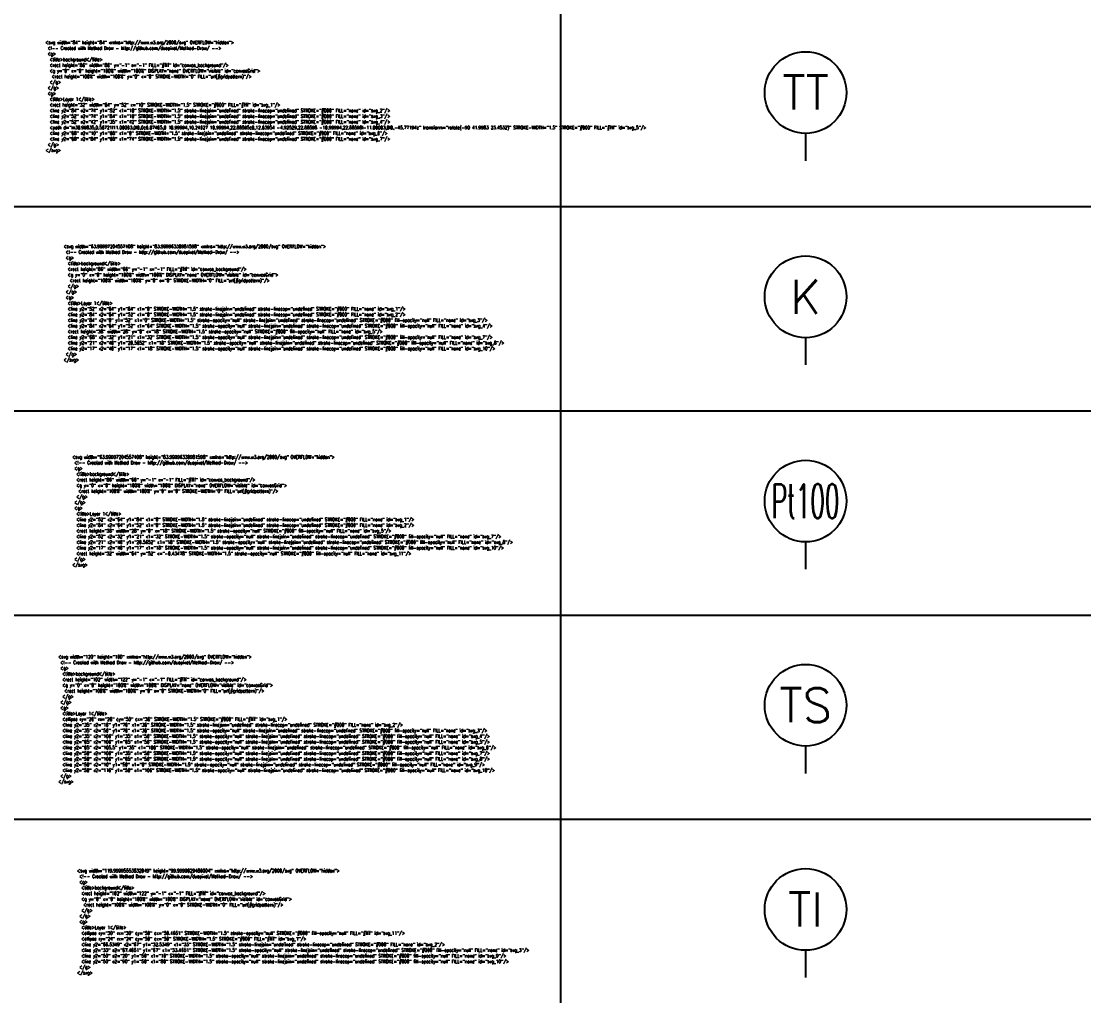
# Model space of a CAD drawing. Header units: millimetres. Extents: x 592 to 5868, y 122 to 2804.
# Drawn here: x 1809 to 2589, y 751 to 1467 of the extents above; entities that cross this region are included whole.
import ezdxf
from ezdxf.enums import TextEntityAlignment as Align

# ---------------------------------------------------------------- set-up
doc = ezdxf.new("R2010")
doc.units = ezdxf.units.MM
doc.styles.add('Romans', font='romans.shx', dxfattribs={"width": 0.75, "bigfont": 'fs1.shx'})

msp = doc.modelspace()

# ---------------------------------------------------------------- linework, layer by layer
at = {"lineweight": -3}
for p, q in [((2204.847, 2530.622), (2204.847, 130.738)), ((1004.84, 1330.675), (2204.847, 1330.675)), ((2204.847, 1330.675), (3404.884, 1330.675)), ((1004.84, 1180.683), (2204.847, 1180.683)), ((2204.847, 1180.683), (3404.884, 1180.683)), ((1004.84, 1030.691), (2204.847, 1030.691)), ((2204.847, 1030.691), (3404.884, 1030.691)), ((1004.84, 880.699), (2204.847, 880.699)), ((2204.847, 880.699), (3404.884, 880.699))]:
    msp.add_line(p, q, dxfattribs=at)
for p, q in [((2384.885, 1384.414), (2384.885, 1364.414)), ((2384.885, 1234.422), (2384.885, 1214.422)), ((2384.885, 1084.43), (2384.885, 1064.43)), ((2384.885, 934.438), (2384.885, 914.438)), ((2384.87, 784.446), (2384.87, 764.446))]:
    msp.add_line(p, q)
at = {"color": 7, "linetype": 'Continuous', "lineweight": -3}
for centre in [(2384.885, 1414.414), (2384.885, 1264.422), (2384.885, 1114.43), (2384.885, 964.438), (2384.87, 814.446)]:
    msp.add_circle(centre, 30, dxfattribs=at)

# ---------------------------------------------------------------- texts
at = {"color": 7, "linetype": 'Continuous', "lineweight": -3, "style": 'Romans'}
for s, p in [('TT', (2384.885, 1414.414)), ('K', (2384.885, 1264.422)), ('TS', (2384.885, 964.438)), ('TI', (2384.87, 814.446))]:
    msp.add_text(s, height=25, dxfattribs=at).set_placement(p, align=Align.MIDDLE)
at = {"color": 7, "linetype": 'Continuous', "lineweight": -3, "style": 'Romans', "width": 0.5}
msp.add_text('Pt100', height=25, dxfattribs=at).set_placement((2384.885, 1114.43), align=Align.MIDDLE)
at = {"char_height": 2.5, "attachment_point": 1, "style": 'Romans'}
for s, insert, width in [('<svg width="84" height="84" xmlns="http://www.w3.org/2000/svg" OVERFLOW="hidden">\\P <!-- Created with Method Draw - http://github.com/duopixel/Method-Draw/ -->\\P <g>\\P  <title>background</title>\\P  <rect height="86" width="86" y="-1" x="-1" FILL="#fff" id="canvas_background"/>\\P  <g y="0" x="0" height="100%" width="100%" DISPLAY="none" OVERFLOW="visible" id="canvasGrid">\\P   <rect height="100%" width="100%" y="0" x="0" STROKE-WIDTH="0" FILL="url(#gridpattern)"/>\\P  </g>\\P </g>\\P <g>\\P  <title>Layer 1</title>\\P  <rect height="32" width="64" y="52" x="10" STROKE-WIDTH="1.5" STROKE="#000" FILL="#fff" id="svg_1"/>\\P  <line y2="84" x2="74" y1="52" x1="10" STROKE-WIDTH="1.5" stroke-linejoin="undefined" stroke-linecap="undefined" STROKE="#000" FILL="none" id="svg_2"/>\\P  <line y2="52" x2="74" y1="84" x1="10" STROKE-WIDTH="1.5" stroke-linejoin="undefined" stroke-linecap="undefined" STROKE="#000" FILL="none" id="svg_3"/>\\P  <line y2="52" x2="42" y1="35" x1="42" STROKE-WIDTH="1.5" stroke-linejoin="undefined" stroke-linecap="undefined" STROKE="#000" FILL="none" id="svg_4"/>\\P  <path d="m30.99835,0.56721l11.00003,0l0,0c6.07465,0 10.99994,10.24627 10.99994,22.88595c0,12.63954 -4.92529,22.88598 -10.99994,22.88598l-11.00003,0l0,-45.77194z" transform="rotate(-90 41.9983 23.4532)" STROKE-WIDTH="1.5" STROKE="#000" FILL="#fff" id="svg_5"/>\\P  <line y2="68" x2="10" y1="68" x1="0" STROKE-WIDTH="1.5" stroke-linejoin="undefined" stroke-linecap="undefined" STROKE="#000" FILL="none" id="svg_6"/>\\P  <line y2="68" x2="84" y1="68" x1="74" STROKE-WIDTH="1.5" stroke-linejoin="undefined" stroke-linecap="undefined" STROKE="#000" FILL="none" id="svg_7"/>\\P </g>\\P</svg>', (1826.673, 1452.508), 441.3931), ('<svg width="63.99997204557408" height="83.99996330981598" xmlns="http://www.w3.org/2000/svg" OVERFLOW="hidden">\\P <!-- Created with Method Draw - http://github.com/duopixel/Method-Draw/ -->\\P <g>\\P  <title>background</title>\\P  <rect height="86" width="66" y="-1" x="-1" FILL="#fff" id="canvas_background"/>\\P  <g y="0" x="0" height="100%" width="100%" DISPLAY="none" OVERFLOW="visible" id="canvasGrid">\\P   <rect height="100%" width="100%" y="0" x="0" STROKE-WIDTH="0" FILL="url(#gridpattern)"/>\\P  </g>\\P </g>\\P <g>\\P  <title>Layer 1</title>\\P  <line y2="52" x2="64" y1="84" x1="0" STROKE-WIDTH="1.5" stroke-linejoin="undefined" stroke-linecap="undefined" STROKE="#000" FILL="none" id="svg_1"/>\\P  <line y2="84" x2="64" y1="52" x1="0" STROKE-WIDTH="1.5" stroke-linejoin="undefined" stroke-linecap="undefined" STROKE="#000" FILL="none" id="svg_2"/>\\P  <line y2="84" x2="0" y1="52" x1="0" STROKE-WIDTH="1.5" stroke-opacity="null" stroke-linejoin="undefined" stroke-linecap="undefined" STROKE="#000" fill-opacity="null" FILL="none" id="svg_3"/>\\P  <line y2="84" x2="64" y1="52" x1="64" STROKE-WIDTH="1.5" stroke-opacity="null" stroke-linejoin="undefined" stroke-linecap="undefined" STROKE="#000" fill-opacity="null" FILL="none" id="svg_4"/>\\P  <rect height="38" width="28" y="0" x="18" STROKE-WIDTH="1.5" stroke-opacity="null" STROKE="#000" fill-opacity="null" FILL="none" id="svg_5"/>\\P  <line y2="68" x2="32" y1="21" x1="32" STROKE-WIDTH="1.5" stroke-opacity="null" stroke-linejoin="undefined" stroke-linecap="undefined" STROKE="#000" fill-opacity="null" FILL="none" id="svg_7"/>\\P  <line y2="21" x2="46" y1="20.5652" x1="18" STROKE-WIDTH="1.5" stroke-opacity="null" stroke-linejoin="undefined" stroke-linecap="undefined" STROKE="#000" fill-opacity="null" FILL="none" id="svg_8"/>\\P  <line y2="17" x2="46" y1="17" x1="18" STROKE-WIDTH="1.5" stroke-opacity="null" stroke-linejoin="undefined" stroke-linecap="undefined" STROKE="#000" fill-opacity="null" FILL="none" id="svg_10"/>\\P </g>\\P</svg>', (1839.938, 1302.715), 326.15625), ('<svg width="63.99997204557408" height="83.99996330981598" xmlns="http://www.w3.org/2000/svg" OVERFLOW="hidden">\\P <!-- Created with Method Draw - http://github.com/duopixel/Method-Draw/ -->\\P <g>\\P  <title>background</title>\\P  <rect height="86" width="66" y="-1" x="-1" FILL="#fff" id="canvas_background"/>\\P  <g y="0" x="0" height="100%" width="100%" DISPLAY="none" OVERFLOW="visible" id="canvasGrid">\\P   <rect height="100%" width="100%" y="0" x="0" STROKE-WIDTH="0" FILL="url(#gridpattern)"/>\\P  </g>\\P </g>\\P <g>\\P  <title>Layer 1</title>\\P  <line y2="52" x2="64" y1="84" x1="0" STROKE-WIDTH="1.5" stroke-linejoin="undefined" stroke-linecap="undefined" STROKE="#000" FILL="none" id="svg_1"/>\\P  <line y2="84" x2="64" y1="52" x1="0" STROKE-WIDTH="1.5" stroke-linejoin="undefined" stroke-linecap="undefined" STROKE="#000" FILL="none" id="svg_2"/>\\P  <rect height="38" width="28" y="0" x="18" STROKE-WIDTH="1.5" stroke-opacity="null" STROKE="#000" fill-opacity="null" FILL="none" id="svg_5"/>\\P  <line y2="52" x2="32" y1="21" x1="32" STROKE-WIDTH="1.5" stroke-opacity="null" stroke-linejoin="undefined" stroke-linecap="undefined" STROKE="#000" fill-opacity="null" FILL="none" id="svg_7"/>\\P  <line y2="21" x2="46" y1="20.5652" x1="18" STROKE-WIDTH="1.5" stroke-opacity="null" stroke-linejoin="undefined" stroke-linecap="undefined" STROKE="#000" fill-opacity="null" FILL="none" id="svg_8"/>\\P  <line y2="17" x2="46" y1="17" x1="18" STROKE-WIDTH="1.5" stroke-opacity="null" stroke-linejoin="undefined" stroke-linecap="undefined" STROKE="#000" fill-opacity="null" FILL="none" id="svg_10"/>\\P  <rect height="32" width="64" y="52" x="-0.43478" STROKE-WIDTH="1.5" stroke-opacity="null" STROKE="#000" fill-opacity="null" FILL="none" id="svg_11"/>\\P </g>\\P</svg>', (1846.296, 1148.026), 326.15625), ('<svg width="120" height="100" xmlns="http://www.w3.org/2000/svg" OVERFLOW="hidden">\\P <!-- Created with Method Draw - http://github.com/duopixel/Method-Draw/ -->\\P <g>\\P  <title>background</title>\\P  <rect height="102" width="122" y="-1" x="-1" FILL="#fff" id="canvas_background"/>\\P  <g y="0" x="0" height="100%" width="100%" DISPLAY="none" OVERFLOW="visible" id="canvasGrid">\\P   <rect height="100%" width="100%" y="0" x="0" STROKE-WIDTH="0" FILL="url(#gridpattern)"/>\\P  </g>\\P </g>\\P <g>\\P  <title>Layer 1</title>\\P  <ellipse ry="26" rx="26" cy="50" cx="36" STROKE-WIDTH="1.5" STROKE="#000" FILL="#fff" id="svg_1"/>\\P  <line y2="35" x2="16" y1="76" x1="36" STROKE-WIDTH="1.5" stroke-linejoin="undefined" stroke-linecap="undefined" STROKE="#000" FILL="none" id="svg_2"/>\\P  <line y2="35" x2="56" y1="76" x1="36" STROKE-WIDTH="1.5" stroke-opacity="null" stroke-linejoin="undefined" stroke-linecap="undefined" STROKE="#000" fill-opacity="null" FILL="none" id="svg_3"/>\\P  <line y2="35" x2="106" y1="35" x1="56" STROKE-WIDTH="1.5" stroke-opacity="null" stroke-linejoin="undefined" stroke-linecap="undefined" STROKE="#000" fill-opacity="null" FILL="none" id="svg_4"/>\\P  <line y2="65" x2="106" y1="65" x1="56" STROKE-WIDTH="1.5" stroke-opacity="null" stroke-linejoin="undefined" stroke-linecap="undefined" STROKE="#000" fill-opacity="null" FILL="none" id="svg_5"/>\\P  <line y2="65" x2="105.5" y1="35" x1="106" STROKE-WIDTH="1.5" stroke-opacity="null" stroke-linejoin="undefined" stroke-linecap="undefined" STROKE="#000" fill-opacity="null" FILL="none" id="svg_6"/>\\P  <line y2="50" x2="106" y1="35" x1="56" STROKE-WIDTH="1.5" stroke-opacity="null" stroke-linejoin="undefined" stroke-linecap="undefined" STROKE="#000" fill-opacity="null" FILL="none" id="svg_7"/>\\P  <line y2="50" x2="106" y1="65" x1="56" STROKE-WIDTH="1.5" stroke-opacity="null" stroke-linejoin="undefined" stroke-linecap="undefined" STROKE="#000" fill-opacity="null" FILL="none" id="svg_8"/>\\P  <line y2="50" x2="10" y1="50" x1="0" STROKE-WIDTH="1.5" stroke-opacity="null" stroke-linejoin="undefined" stroke-linecap="undefined" STROKE="#000" fill-opacity="null" FILL="none" id="svg_9"/>\\P  <line y2="50" x2="116" y1="50" x1="106" STROKE-WIDTH="1.5" stroke-opacity="null" stroke-linejoin="undefined" stroke-linecap="undefined" STROKE="#000" fill-opacity="null" FILL="none" id="svg_10"/>\\P </g>\\P</svg>', (1836.021, 1001.3), 324.28125), ('<svg width="119.99995553832049" height="99.9999629486004" xmlns="http://www.w3.org/2000/svg" OVERFLOW="hidden">\\P <!-- Created with Method Draw - http://github.com/duopixel/Method-Draw/ -->\\P <g>\\P  <title>background</title>\\P  <rect height="102" width="122" y="-1" x="-1" FILL="#fff" id="canvas_background"/>\\P  <g y="0" x="0" height="100%" width="100%" DISPLAY="none" OVERFLOW="visible" id="canvasGrid">\\P   <rect height="100%" width="100%" y="0" x="0" STROKE-WIDTH="0" FILL="url(#gridpattern)"/>\\P  </g>\\P </g>\\P <g>\\P  <title>Layer 1</title>\\P  <ellipse ry="30" rx="30" cy="50" cx="50.4651" STROKE-WIDTH="1.5" stroke-opacity="null" STROKE="#000" fill-opacity="null" FILL="#fff" id="svg_11"/>\\P  <ellipse ry="24" rx="24" cy="50" cx="50" STROKE-WIDTH="1.5" STROKE="#000" FILL="#fff" id="svg_1"/>\\P  <line y2="66.5349" x2="67" y1="32.5349" x1="33" STROKE-WIDTH="1.5" stroke-linejoin="undefined" stroke-linecap="undefined" STROKE="#000" FILL="none" id="svg_2"/>\\P  <line y2="33" x2="67.4651" y1="67" x1="33.4651" STROKE-WIDTH="1.5" stroke-opacity="null" stroke-linejoin="undefined" stroke-linecap="undefined" STROKE="#000" fill-opacity="null" FILL="none" id="svg_3"/>\\P  <line y2="50" x2="20" y1="50" x1="10" STROKE-WIDTH="1.5" stroke-opacity="null" stroke-linejoin="undefined" stroke-linecap="undefined" STROKE="#000" fill-opacity="null" FILL="none" id="svg_9"/>\\P  <line y2="50" x2="90" y1="50" x1="80" STROKE-WIDTH="1.5" stroke-opacity="null" stroke-linejoin="undefined" stroke-linecap="undefined" STROKE="#000" fill-opacity="null" FILL="none" id="svg_10"/>\\P </g>\\P</svg>', (1849.926, 844.205), 334.59375)]:
    msp.add_mtext(s, dxfattribs=dict(at, insert=insert, width=width))

doc.saveas('drawing.dxf')
